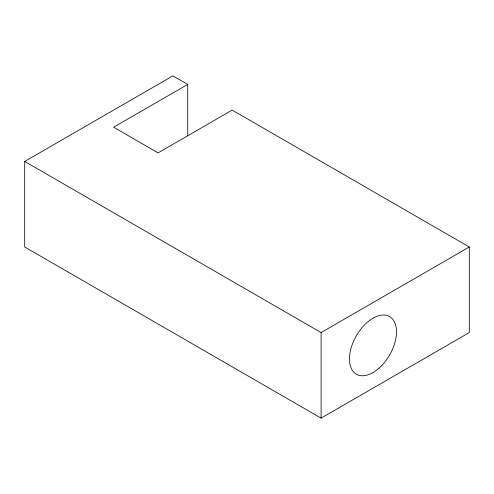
<?xml version="1.0" encoding="UTF-8"?>
<svg xmlns="http://www.w3.org/2000/svg" width="494" height="494" viewBox="0 0 494 494"><rect width="100%" height="100%" fill="white"/><g stroke="black" fill="none" stroke-linecap="round" stroke-linejoin="round"><path stroke-width="0.74" d="M187.72 84.431L113.62 127.211L158.08 152.881L232.18 110.1L469.3 247L469.3 332.561L321.1 418.128L24.7 247L24.7 161.439L172.9 75.872L187.72 84.431L187.72 135.881M24.7 161.439L321.1 332.561L469.3 247M321.1 332.561L321.1 418.128M379.059 368.123A33.271 19.21 -60 0 0 389.605 316.58A33.271 19.21 -60 0 0 350.246 351.487A33.271 19.21 -60 0 0 379.059 368.123"/></g></svg>
